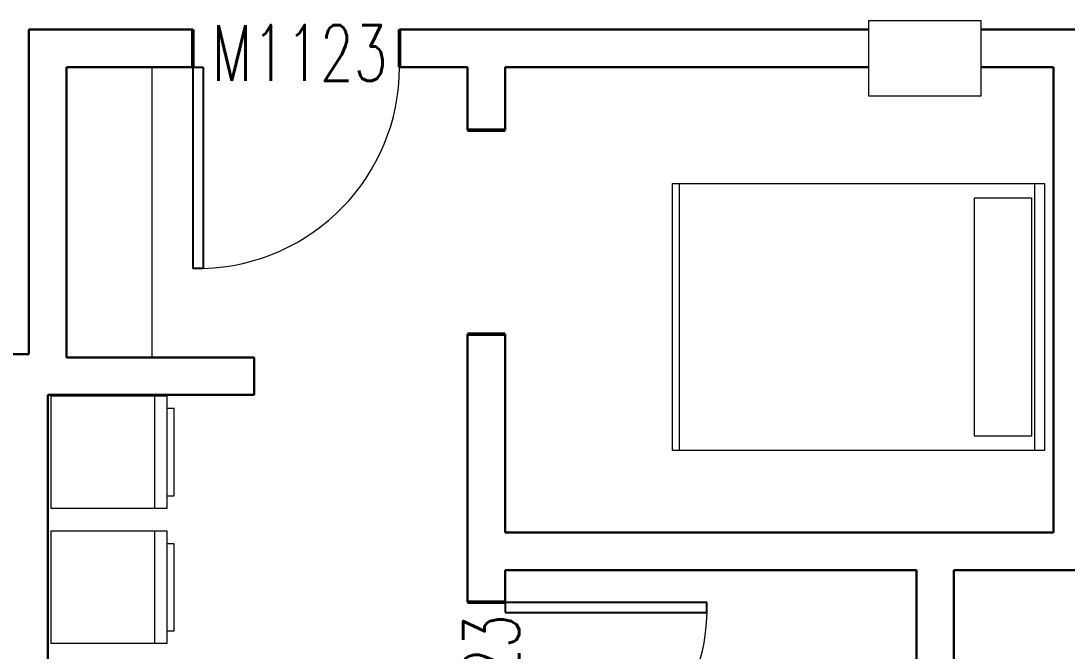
# Model space of a CAD drawing. Header units: inches. Extents: x 675 to 51927, y 19035 to 68555.
# Drawn here: x 34664 to 40234, y 55490 to 58848 of the extents above; entities that cross this region are included whole.
import ezdxf

# ---------------------------------------------------------------- set-up
doc = ezdxf.new("R2010")
doc.units = ezdxf.units.IN
doc.header["$LTSCALE"] = 0.5
doc.header["$MEASUREMENT"] = 0
for name, color, linetype, lineweight in [('00I-FURN', 30, 'Continuous', 9), ('Column', 192, 'Continuous', 13), ('Wall', 113, 'Continuous', 50)]:
    doc.layers.add(name, color=color, linetype=linetype, lineweight=lineweight)
doc.layers.add('DOOR Single', color=242, linetype='Continuous')
doc.layers.add('WINDOW_TEXT', color=7, linetype='Continuous')
doc.styles.add('_TCH_WINDOW', font='SIMPLEX', dxfattribs={"height": 3.5, "bigfont": 'GBCBIG'})

# ---------------------------------------------------------------- blocks, each defined once
blk = doc.blocks.new('$DorLib2D$00000001')
for p, q in [((0.45, 0.975), (0.5, 0.975)), ((0.45, 0), (0.45, 0.975)), ((0.5, 0), (0.5, 0.975)), ((0.5, 0), (0.45, 0))]:
    blk.add_line(p, q)
at = {"lineweight": 13}
blk.add_arc((0.475, 0), 0.975, 91.4693, 180, dxfattribs=at)

msp = doc.modelspace()

# ---------------------------------------------------------------- linework, layer by layer
at = {"layer": '00I-FURN'}
for p, q in [((35361.4, 58601.3), (35361.4, 57054.7)), ((38132.2, 57981.3), (40113.4, 57981.3)), ((38132.2, 56559.2), (38132.2, 57981.3)), ((38170.3, 56559.2), (38170.3, 57981.3)), ((40061.4, 56559.2), (40061.4, 57981.3)), ((40113.4, 57981.3), (40113.4, 56559.2)), ((39740.2, 57905.4), (40045, 57905.4)), ((39740.2, 56635.4), (39740.2, 57905.4)), ((40045, 57905.4), (40045, 56635.4)), ((35442.4, 56317.9), (35442.4, 56782)), ((40045, 56635.4), (39740.2, 56635.4)), ((40113.4, 56559.2), (38132.2, 56559.2)), ((35442.4, 56317.9), (35479.6, 56317.9)), ((35442.4, 55597.9), (35442.4, 56062)), ((35442.4, 55597.9), (35479.6, 55597.9))]:
    msp.add_line(p, q, dxfattribs=at)
at = {"layer": '00I-FURN', "flags": 128}
for points in [[(35479.6, 56317.9), (35479.6, 56782), (35442.4, 56782), (35442.4, 56848.2), (34822.9, 56848.2), (34822.9, 56251.7), (35377.3, 56251.7), (35377.3, 56848.2)], [(35377.3, 56251.7), (35442.4, 56251.7), (35442.4, 56317.9)], [(35479.6, 55597.9), (35479.6, 56062), (35442.4, 56062), (35442.4, 56128.2), (34822.9, 56128.2), (34822.9, 55531.7), (35377.3, 55531.7), (35377.3, 56128.2)], [(35377.3, 55531.7), (35442.4, 55531.7), (35442.4, 55597.9)]]:
    msp.add_lwpolyline(points, dxfattribs=at)
at = {"layer": 'Column'}
for p, q in [((39776.1, 58847.8), (39176.1, 58847.8)), ((39176.1, 58847.8), (39176.1, 58447.8)), ((39776.1, 58447.8), (39776.1, 58847.8)), ((39176.1, 58447.8), (39776.1, 58447.8))]:
    msp.add_line(p, q, dxfattribs=at)
at = {"layer": 'Wall', "lineweight": 30}
for p, q in [((34706.4, 57071.3), (34706.4, 58801.3)), ((34706.4, 58801.3), (35579.3, 58801.3)), ((36679.3, 58801.3), (39176.1, 58801.3)), ((39776.1, 58801.3), (41021.4, 58801.3)), ((34906.4, 57054.7), (34906.4, 58601.3)), ((34906.4, 58601.3), (35579.3, 58601.3)), ((36679.3, 58601.3), (37041.4, 58601.3)), ((37041.4, 58265.7), (37041.4, 58601.3)), ((37241.4, 58601.3), (39173.6, 58601.3)), ((37241.4, 58265.7), (37241.4, 58601.3)), ((39773.6, 58601.3), (40161.4, 58601.3)), ((40161.4, 58601.3), (40161.4, 56121.3)), ((37041.4, 55749.6), (37041.4, 57179.2)), ((37241.4, 56121.3), (37241.4, 57179.2)), ((34237.3, 57071.3), (34706.4, 57071.3)), ((35906.4, 57054.7), (34906.4, 57054.7)), ((35906.4, 57054.7), (35906.4, 56854.7)), ((34806.4, 56854.7), (34806.4, 52891.3)), ((35906.4, 56854.7), (34806.4, 56854.7)), ((37241.4, 56121.3), (40161.4, 56121.3)), ((37242.8, 55921.3), (39431.4, 55921.3)), ((37242.8, 55749.6), (37242.8, 55921.3)), ((39431.4, 54512.7), (39431.4, 55921.3)), ((39631.4, 55921.3), (40404, 55921.3)), ((39631.4, 54312.7), (39631.4, 55921.3))]:
    msp.add_line(p, q, dxfattribs=at)
at = {"layer": 'Wall'}
for p, q in [((35579.3, 58601.3), (35579.3, 58801.3)), ((36679.3, 58601.3), (36679.3, 58801.3)), ((37241.4, 58265.7), (37041.4, 58265.7)), ((37241.4, 57179.2), (37041.4, 57179.2)), ((37242.8, 55749.6), (37041.4, 55749.6))]:
    msp.add_line(p, q, dxfattribs=at)

# ---------------------------------------------------------------- block references
at = {"layer": 'DOOR Single'}
ref = msp.add_blockref('$DorLib2D$00000001', (36129.3, 58601.3), dxfattribs=dict(at, xscale=-1100, yscale=-1100, zscale=-1100))
ref.add_attrib('A', 'M1123', (35679.3, 58527.6), dxfattribs={"layer": 'WINDOW_TEXT', "ltscale": 20, "height": 297.5, "style": '_TCH_WINDOW', "width": 0.705882})
ref = msp.add_blockref('$DorLib2D$00000001', (37242.8, 55199.6), dxfattribs=dict(at, xscale=1100, yscale=-1100, zscale=-1100, rotation=90.00000000000001))
ref.add_attrib('A', 'M1123', (37316.6, 54749.6), dxfattribs={"layer": 'WINDOW_TEXT', "ltscale": 20, "height": 297.5, "rotation": 90, "style": '_TCH_WINDOW', "width": 0.705882})

doc.saveas('drawing.dxf')
